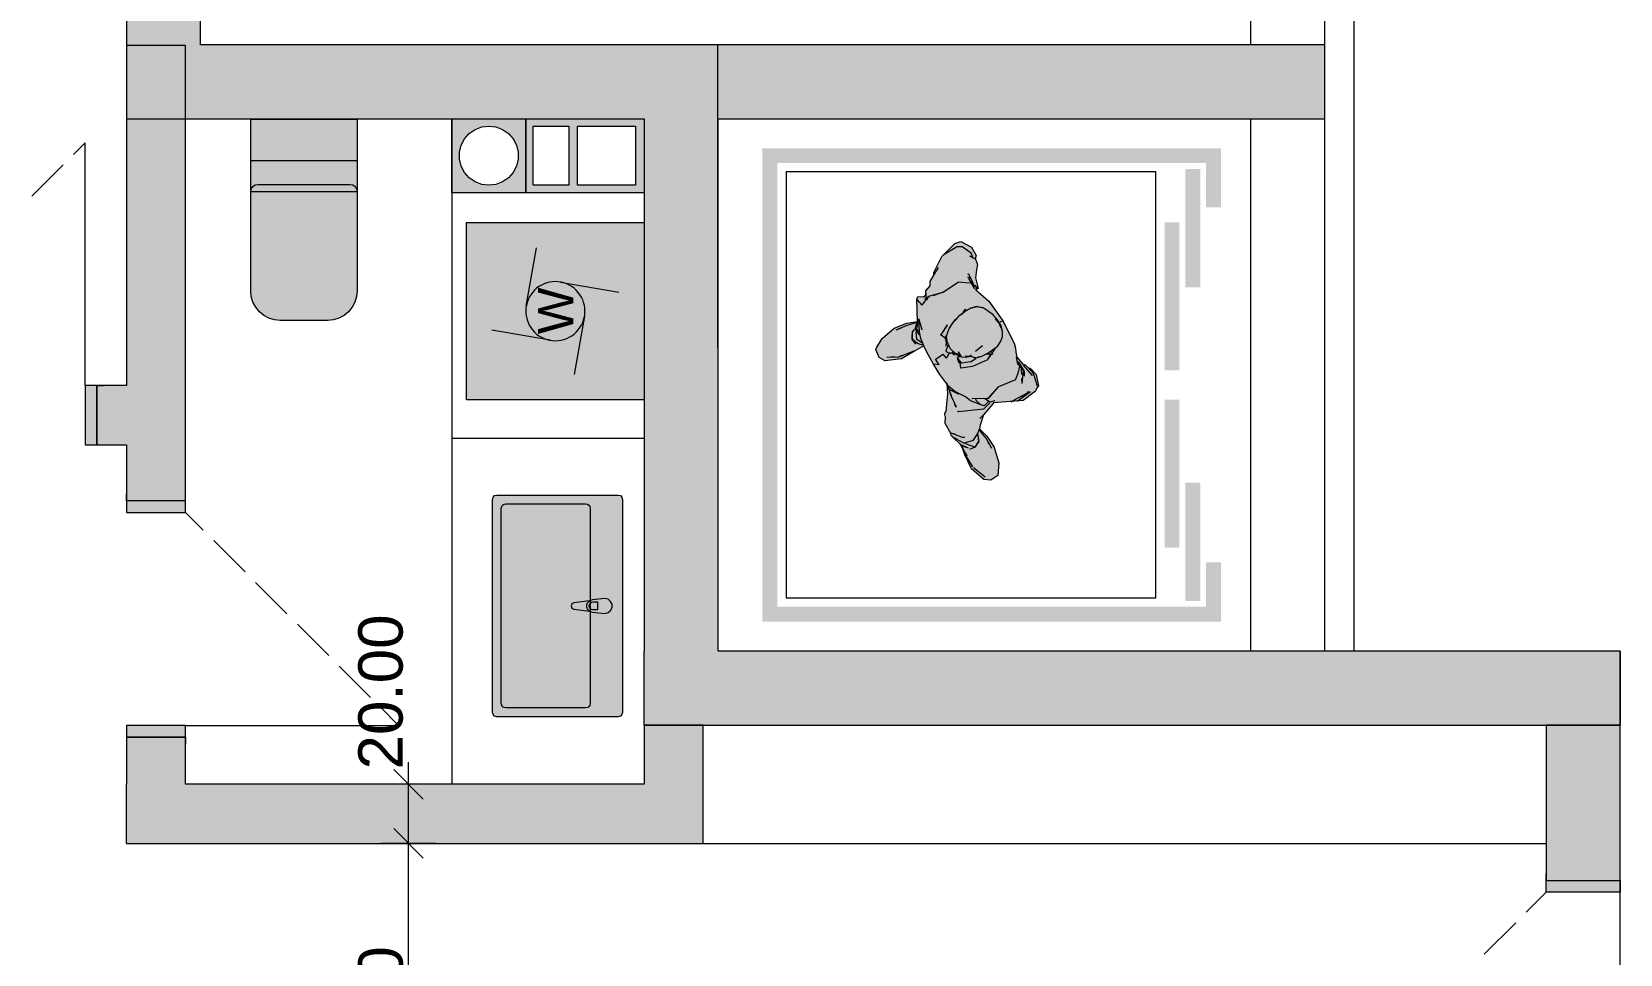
# Model space of a CAD drawing. Header units: millimetres. Extents: x 5493291 to 5652041, y -5155064 to -5098765.
# Drawn here: x 5522433 to 5527804, y -5125116 to -5121997 of the extents above; entities that cross this region are included whole.
import ezdxf

# ---------------------------------------------------------------- set-up
doc = ezdxf.new("R2010")
doc.units = ezdxf.units.MM
doc.header["$MEASUREMENT"] = 0
doc.layers.add('Drawing & Figure', color=7, linetype='Continuous')
doc.layers.add('Drawing & Figure_Pen_No__1', color=7, linetype='Continuous', lineweight=13)
doc.layers.add('Drawing & Figure_Pen_No__101', color=252, linetype='Continuous', lineweight=13)
for name, color, linetype, lineweight, true_color in [('Drawing & Figure_Pen_No__105', 7, 'Continuous', 13, 0xcae6ff), ('Drawing & Figure_Pen_No__145', 7, 'Continuous', 13, 0x0077b0), ('Drawing & Figure_Pen_No__181', 7, 'Continuous', 5, 0x282828), ('Drawing & Figure_Pen_No__61', 7, 'Continuous', 13, 0x6a6a6a), ('Drawing & Figure_Pen_No__62', 7, 'Continuous', 13, 0xaaaaaa)]:
    doc.layers.add(name, color=color, linetype=linetype, lineweight=lineweight, true_color=true_color)
doc.styles.add('GENERATED_STYLE_2', font='arial.ttf')

msp = doc.modelspace()

# ---------------------------------------------------------------- hatches: boundary and pattern name
at = {"layer": 'Drawing & Figure', "linetype": 'Continuous', "lineweight": 0, "true_color": 0x7f7f7f}
for points in [[(5523003.5, -5122041.5), (5523003.5, -5116691.3), (5522753.5, -5116691.3), (5522753.5, -5122041.5)], [(5523003.5, -5122041.5), (5522753.5, -5122291.5), (5523003.5, -5122291.5)], [(5522753.5, -5122041.5), (5522753.5, -5122291.5), (5523003.5, -5122041.5)], [(5523003.5, -5122291.5), (5526803.6, -5122291.5), (5526803.6, -5122041.5), (5523003.5, -5122041.5)], [(5524753.6, -5124091.6), (5524753.6, -5122291.5), (5524503.5, -5122291.5), (5524503.5, -5124091.6)], [(5524503.5, -5124091.6), (5524503.5, -5124341.6), (5524753.6, -5124091.6)], [(5524753.6, -5124091.6), (5524503.5, -5124341.6), (5524753.6, -5124341.6)], [(5524753.6, -5124341.6), (5527803.7, -5124341.6), (5527803.7, -5124091.6), (5524753.6, -5124091.6)]]:
    msp.add_hatch(color=8, dxfattribs=at).paths.add_polyline_path(points)
at = {"layer": 'Drawing & Figure', "linetype": 'Continuous', "lineweight": 20}
h = msp.add_hatch(color=6, dxfattribs=at)
h.paths.add_polyline_path([(5523853.5, -5122311.5), (5523853.5, -5122521.5), (5523853.5, -5122541.5), (5524103.5, -5122541.5), (5524103.5, -5122291.5), (5523853.5, -5122291.5)])
h.paths.add_polyline_path([(5523879.3, -5122428.6), (5523879.3, -5122404.5), (5523885, -5122381.1), (5523896.2, -5122359.7), (5523912.3, -5122341.7), (5523932.1, -5122328), (5523954.6, -5122319.4), (5523978.5, -5122316.5), (5524002.5, -5122319.4), (5524025, -5122328), (5524044.8, -5122341.7), (5524060.8, -5122359.7), (5524072, -5122381.1), (5524077.8, -5122404.5), (5524077.8, -5122428.6), (5524072, -5122452), (5524060.8, -5122473.3), (5524044.8, -5122491.4), (5524025, -5122505.1), (5524002.5, -5122513.6), (5523978.5, -5122516.5), (5523954.6, -5122513.6), (5523932.1, -5122505.1), (5523912.3, -5122491.4), (5523896.2, -5122473.3), (5523885, -5122452)], flags=0)
h = msp.add_hatch(color=6, dxfattribs=at)
h.paths.add_polyline_path([(5524103.5, -5122541.5), (5524503.5, -5122541.5), (5524503.5, -5122291.5), (5524103.5, -5122291.5)])
h.paths.add_polyline_path([(5524128.5, -5122516.5), (5524128.5, -5122316.5), (5524248.5, -5122316.5), (5524248.5, -5122516.5)], flags=0)
h.paths.add_polyline_path([(5524278.5, -5122516.5), (5524278.5, -5122316.5), (5524474.8, -5122316.5), (5524474.8, -5122516.5)], flags=0)
at = {"layer": 'Drawing & Figure_Pen_No__1', "linetype": 'Continuous', "lineweight": 0, "true_color": 0xffffff}
for points in [[(5522753.5, -5122043.5), (5522753.5, -5122291.5), (5522953.5, -5122291.5), (5522953.5, -5122043.5)], [(5522953.5, -5122291.5), (5522753.5, -5122291.5), (5522753.5, -5123583), (5522953.5, -5123583)], [(5523273.5, -5122973.5), (5523433.5, -5122973.5), (5523453, -5122971.5), (5523471.8, -5122965.8), (5523489.1, -5122956.6), (5523504.2, -5122944.2), (5523516.7, -5122929), (5523525.9, -5122911.7), (5523531.6, -5122893), (5523533.5, -5122873.5), (5523533.5, -5122293.5), (5523173.5, -5122293.5), (5523173.5, -5122873.5), (5523175.4, -5122893), (5523181.1, -5122911.7), (5523190.3, -5122929), (5523202.8, -5122944.2), (5523218, -5122956.6), (5523235.2, -5122965.8), (5523254, -5122971.5)], [(5523903.5, -5122642.1), (5523903.5, -5123242.1), (5524503.5, -5123242.1), (5524503.5, -5122642.1)], [(5525683.9, -5123252.3), (5525684, -5123252.2), (5525784.7, -5123244.1), (5525784.9, -5123244), (5525827.1, -5123213.1), (5525830.3, -5123203.5), (5525836.6, -5123194.8), (5525829, -5123156.8), (5525808.4, -5123134.8), (5525803.7, -5123135.2), (5525792.1, -5123123), (5525782.7, -5123120), (5525763.2, -5123098.3), (5525759.9, -5123081), (5525758.8, -5123067.4), (5525754.1, -5123050.4), (5525716.5, -5122974.8), (5525708.1, -5122963.1), (5525669.4, -5122908.7), (5525624.7, -5122870), (5525632.4, -5122865.6), (5525623.4, -5122829.3), (5525627.8, -5122802.9), (5525630.6, -5122784.5), (5525623.7, -5122766.7), (5525623.3, -5122766.4), (5525625.8, -5122753.7), (5525610.2, -5122726.2), (5525574, -5122706.9), (5525554.1, -5122712.9), (5525518.6, -5122748.8), (5525510.5, -5122756.9), (5525483.2, -5122811.2), (5525483.4, -5122820.6), (5525471.2, -5122841.7), (5525471, -5122856.3), (5525456, -5122873.4), (5525456.5, -5122886.9), (5525448.1, -5122893.6), (5525428.5, -5122892.4), (5525426, -5122901.3), (5525427.9, -5122976.9), (5525392.3, -5122983), (5525349.4, -5123000.1), (5525308.6, -5123034.8), (5525289.6, -5123065.8), (5525287.5, -5123071.8), (5525297.9, -5123098.3), (5525318.5, -5123109.5), (5525373, -5123103.4), (5525374.1, -5123102.9), (5525418.2, -5123077), (5525449.5, -5123058.8), (5525459.4, -5123080.9), (5525481.4, -5123121.2), (5525503.2, -5123156.2), (5525527.4, -5123188.3), (5525527.7, -5123188.6), (5525529.6, -5123203.8), (5525530.3, -5123221.6), (5525528, -5123243.7), (5525524.4, -5123281), (5525521.4, -5123284), (5525519.9, -5123291), (5525522.8, -5123300.6), (5525521.6, -5123321.7), (5525540.3, -5123355.9), (5525541.8, -5123362.3), (5525546.9, -5123368.5), (5525573.5, -5123393.1), (5525580.3, -5123404.8), (5525587.5, -5123427.8), (5525610.3, -5123475.2), (5525652.5, -5123511), (5525676.1, -5123513.5), (5525699.5, -5123497.3), (5525702.4, -5123454.6), (5525687.5, -5123402.7), (5525687.4, -5123402.1), (5525662.2, -5123364.8), (5525637, -5123340.4), (5525639.9, -5123327.9), (5525650.9, -5123292.9), (5525683.4, -5123253.8)], [(5522653.5, -5123193.5), (5522613.5, -5123193.5), (5522613.5, -5123393.5), (5522653.5, -5123393.5)], [(5522653.5, -5123193.5), (5522653.5, -5123393.5), (5522753.5, -5123393.5), (5522753.5, -5123193.5)], [(5524430.8, -5123578.8), (5524428.8, -5123571.3), (5524423.3, -5123565.7), (5524415.8, -5123563.8), (5524005.8, -5123563.8), (5523998.3, -5123565.7), (5523992.8, -5123571.3), (5523990.8, -5123578.8), (5523990.8, -5124298.8), (5523992.8, -5124306.3), (5523998.3, -5124311.8), (5524005.8, -5124313.8), (5524415.8, -5124313.8), (5524423.3, -5124311.8), (5524428.8, -5124306.3), (5524430.8, -5124298.8)], [(5522753.5, -5123583), (5522753.5, -5123623), (5522953.5, -5123623), (5522953.5, -5123583)], [(5524370.8, -5123913.8), (5524328.8, -5123917.8), (5524319.3, -5123921), (5524266.4, -5123927.7), (5524259.4, -5123931.4), (5524256.6, -5123938.8), (5524259.4, -5123946.2), (5524266.4, -5123949.9), (5524319.3, -5123956.5), (5524328.8, -5123959.8), (5524370.8, -5123963.8), (5524381.6, -5123961.3), (5524390.3, -5123954.4), (5524395.2, -5123944.3), (5524395.2, -5123933.2), (5524390.3, -5123923.2), (5524381.6, -5123916.2)], [(5522953.5, -5124383), (5522953.5, -5124343), (5522753.5, -5124343), (5522753.5, -5124383)], [(5522753.5, -5124541.6), (5522953.5, -5124541.6), (5522953.5, -5124383), (5522753.5, -5124383)], [(5524503.5, -5124341.6), (5524503.5, -5124741.6), (5524703.5, -5124741.6), (5524703.5, -5124341.6)], [(5527553.6, -5124866.6), (5527803.7, -5124866.6), (5527803.7, -5124341.6), (5527553.6, -5124341.6)], [(5522953.5, -5124541.6), (5522753.5, -5124541.6), (5522753.5, -5124741.6)], [(5522953.5, -5124541.6), (5522753.5, -5124741.6), (5522953.5, -5124741.6)], [(5522953.5, -5124741.6), (5524503.5, -5124741.6), (5524503.5, -5124541.6), (5522953.5, -5124541.6)], [(5527803.7, -5124866.6), (5527553.6, -5124866.6), (5527553.6, -5124906.6), (5527803.7, -5124906.6)]]:
    msp.add_hatch(color=7, dxfattribs=at).paths.add_polyline_path(points)
at = {"layer": 'Drawing & Figure_Pen_No__1', "linetype": 'Continuous', "lineweight": 0, "true_color": 0x000000}
for points in [[(5524903.5, -5122391.5), (5524903.5, -5123991.6), (5526453.6, -5123991.6), (5526453.6, -5123791.6), (5526403.6, -5123791.6), (5526403.6, -5123941.6), (5524953.6, -5123941.6), (5524953.6, -5122441.5), (5526403.6, -5122441.5), (5526403.6, -5122591.6), (5526453.6, -5122591.6), (5526453.6, -5122391.5)], [(5526383.6, -5122861.5), (5526383.6, -5122461.5), (5526333.6, -5122461.5), (5526333.6, -5122861.5)], [(5526313.6, -5123141.6), (5526313.6, -5122641.5), (5526263.6, -5122641.5), (5526263.6, -5123141.6)], [(5526313.6, -5123241.5), (5526263.6, -5123241.5), (5526263.6, -5123741.6), (5526313.6, -5123741.6)], [(5526383.6, -5123521.6), (5526333.6, -5123521.6), (5526333.6, -5123921.6), (5526383.6, -5123921.6)]]:
    msp.add_hatch(color=18, dxfattribs=at).paths.add_polyline_path(points)

# ---------------------------------------------------------------- linework, layer by layer
at = {"layer": 'Drawing & Figure_Pen_No__1', "color": 7, "linetype": 'Continuous', "lineweight": 13}
for points in [[(5522753.5, -5116441.3), (5522753.5, -5122291.5)], [(5526903.6, -5124091.6), (5526903.6, -5116691.3)], [(5523003.5, -5122041.6), (5523003.5, -5118441.4)], [(5523003.5, -5122041.5), (5523003.5, -5120041.4)], [(5526553.6, -5120041.4), (5526553.6, -5122041.5)], [(5526803.6, -5120041.4), (5526803.6, -5122041.5)], [(5522753.5, -5122043.5), (5522753.5, -5122291.5)], [(5522953.5, -5122043.5), (5522753.5, -5122043.5)], [(5522953.5, -5122291.5), (5522953.5, -5122043.5)], [(5526803.6, -5122041.5), (5523003.5, -5122041.5)], [(5524752.4, -5122041.6), (5523003.5, -5122041.6)], [(5524753.6, -5124091.6), (5524752.4, -5122041.6)], [(5526803.6, -5122041.5), (5526803.6, -5122291.5)], [(5522753.5, -5122291.5), (5522753.5, -5123193.5)], [(5522753.5, -5122291.5), (5523003.5, -5122291.5)], [(5522953.5, -5123583), (5522953.5, -5122291.5)], [(5523003.5, -5122291.5), (5524503.5, -5122291.5)], [(5523853.6, -5122291.5), (5524103.5, -5122291.5)], [(5523853.6, -5122311.5), (5523853.6, -5122291.5)], [(5523853.6, -5122521.5), (5523853.6, -5122311.5)], [(5523896.2, -5122359.7), (5523912.3, -5122341.7)], [(5523912.3, -5122341.7), (5523932.1, -5122328)], [(5523932.1, -5122328), (5523954.6, -5122319.4)], [(5523954.6, -5122319.4), (5523978.5, -5122316.5)], [(5523978.5, -5122316.5), (5524002.5, -5122319.4)], [(5524002.5, -5122319.4), (5524025, -5122328)], [(5524025, -5122328), (5524044.8, -5122341.7)], [(5524044.8, -5122341.7), (5524060.8, -5122359.7)], [(5524103.5, -5122291.5), (5524103.5, -5122541.5)], [(5524103.5, -5122541.5), (5524103.5, -5122291.5)], [(5524103.5, -5122291.5), (5524503.5, -5122291.5)], [(5524128.5, -5122316.5), (5524248.5, -5122316.5)], [(5524128.5, -5122516.5), (5524128.5, -5122316.5)], [(5524248.5, -5122316.5), (5524248.5, -5122516.5)], [(5524278.5, -5122316.5), (5524474.8, -5122316.5)], [(5524278.5, -5122516.5), (5524278.5, -5122316.5)], [(5524474.8, -5122316.5), (5524474.8, -5122516.5)], [(5524503.5, -5122291.5), (5524503.5, -5124091.6)], [(5524503.5, -5122291.5), (5524503.5, -5122541.5)], [(5524753.6, -5122291.5), (5526803.6, -5122291.5)], [(5524753.6, -5124091.6), (5524753.6, -5122291.5)], [(5526553.6, -5122291.5), (5526553.6, -5124091.6)], [(5526803.6, -5122291.5), (5526803.6, -5124091.6)], [(5523879.3, -5122404.5), (5523885, -5122381)], [(5523885, -5122381), (5523896.2, -5122359.7)], [(5524060.8, -5122359.7), (5524072, -5122381)], [(5524072, -5122381), (5524077.8, -5122404.5)], [(5523879.3, -5122428.6), (5523879.3, -5122404.5)], [(5523885, -5122452), (5523879.3, -5122428.6)], [(5524077.8, -5122428.6), (5524072, -5122452)], [(5524077.8, -5122404.5), (5524077.8, -5122428.6)], [(5523896.2, -5122473.3), (5523885, -5122452)], [(5523912.3, -5122491.4), (5523896.2, -5122473.3)], [(5523932.1, -5122505.1), (5523912.3, -5122491.4)], [(5524044.8, -5122491.4), (5524025, -5122505.1)], [(5524060.8, -5122473.3), (5524044.8, -5122491.4)], [(5524072, -5122452), (5524060.8, -5122473.3)], [(5524983.6, -5122471.5), (5524983.6, -5123911.6)], [(5526233.6, -5122471.5), (5524983.6, -5122471.5)], [(5526233.6, -5123911.6), (5526233.6, -5122471.5)], [(5523853.6, -5122541.5), (5523853.6, -5122521.5)], [(5524103.5, -5122541.5), (5523853.6, -5122541.5)], [(5523954.6, -5122513.6), (5523932.1, -5122505.1)], [(5523978.5, -5122516.5), (5523954.6, -5122513.6)], [(5524002.5, -5122513.6), (5523978.5, -5122516.5)], [(5524025, -5122505.1), (5524002.5, -5122513.6)], [(5524503.5, -5122541.5), (5524103.5, -5122541.5)], [(5524248.5, -5122516.5), (5524128.5, -5122516.5)], [(5524474.8, -5122516.5), (5524278.5, -5122516.5)], [(5522653.5, -5123193.5), (5522675.5, -5123193.5)], [(5522653.5, -5123193.5), (5522653.5, -5123393.5)], [(5522753.5, -5123193.5), (5522653.5, -5123193.5)], [(5522653.5, -5123193.5), (5522653.5, -5123393.5)], [(5522653.5, -5123193.5), (5522653.5, -5123393.5)], [(5522653.5, -5123193.5), (5522675.5, -5123193.5)], [(5522653.5, -5123193.5), (5522675.5, -5123193.5)], [(5522653.5, -5123393.5), (5522675.5, -5123393.5)], [(5522653.5, -5123393.5), (5522753.5, -5123393.5)], [(5522653.5, -5123393.5), (5522675.5, -5123393.5)], [(5522653.5, -5123393.5), (5522675.5, -5123393.5)], [(5522753.5, -5123393.5), (5522753.5, -5123583)], [(5522753.5, -5123583), (5522753.5, -5123561)], [(5522753.5, -5123583), (5522753.5, -5123561)], [(5522753.5, -5123583), (5522753.5, -5123561)], [(5522953.5, -5123583), (5522953.5, -5123561)], [(5522953.5, -5123583), (5522953.5, -5123561)], [(5522953.5, -5123583), (5522953.5, -5123561)], [(5522953.5, -5123583), (5522753.5, -5123583)], [(5522953.5, -5123583), (5522753.5, -5123583)], [(5522953.5, -5123583), (5522753.5, -5123583)], [(5524983.6, -5123911.6), (5526233.6, -5123911.6)], [(5524503.5, -5124341.6), (5524503.5, -5124091.6)], [(5527803.7, -5124091.6), (5524753.6, -5124091.6)], [(5527803.7, -5124091.6), (5524753.6, -5124091.6)], [(5527803.7, -5124091.6), (5526903.6, -5124091.6)], [(5527803.7, -5128791.4), (5527803.7, -5124091.6)], [(5527803.7, -5128791.4), (5527803.7, -5124091.6)], [(5527803.7, -5124091.6), (5527803.7, -5124341.6)], [(5522753.5, -5124383), (5522753.5, -5124405)], [(5522953.5, -5124383), (5522753.5, -5124383)], [(5522753.5, -5124383), (5522753.5, -5124541.6)], [(5522953.5, -5124383), (5522753.5, -5124383)], [(5522953.5, -5124383), (5522753.5, -5124383)], [(5522753.5, -5124383), (5522753.5, -5124405)], [(5522753.5, -5124383), (5522753.5, -5124405)], [(5522953.5, -5124383), (5522953.5, -5124405)], [(5522953.5, -5124541.6), (5522953.5, -5124383)], [(5522953.5, -5124383), (5522953.5, -5124405)], [(5522953.5, -5124383), (5522953.5, -5124405)], [(5524503.5, -5124341.6), (5524503.5, -5124541.6)], [(5524703.5, -5124341.6), (5524503.5, -5124341.6)], [(5524503.5, -5124341.6), (5527803.7, -5124341.6)], [(5524703.5, -5124741.6), (5524703.5, -5124341.6)], [(5527803.7, -5124341.6), (5527553.6, -5124341.6)], [(5527553.6, -5124341.6), (5527553.6, -5124866.6)], [(5527803.7, -5124866.6), (5527803.7, -5124341.6)], [(5523707, -5124541.6), (5523707, -5124466.6)], [(5522753.5, -5124741.6), (5522753.5, -5124541.6)], [(5524503.5, -5124541.6), (5522953.5, -5124541.6)], [(5523800.7, -5124541.6), (5523613.2, -5124541.6)], [(5523707, -5124741.6), (5523707, -5124541.6)], [(5522753.5, -5124741.6), (5524503.5, -5124741.6)], [(5523800.7, -5124741.6), (5523613.2, -5124741.6)], [(5523707, -5126091.6), (5523707, -5124741.6)], [(5524503.5, -5124741.6), (5524703.5, -5124741.6)], [(5527553.6, -5124866.6), (5527553.6, -5124844.6)], [(5527553.6, -5124866.6), (5527553.6, -5124844.6)], [(5527553.6, -5124866.6), (5527553.6, -5124844.6)], [(5527553.6, -5124866.6), (5527803.7, -5124866.6)], [(5527553.6, -5124866.6), (5527803.7, -5124866.6)], [(5527553.6, -5124866.6), (5527803.7, -5124866.6)], [(5527803.7, -5124866.6), (5527803.7, -5124844.6)], [(5527803.7, -5124866.6), (5527803.7, -5124844.6)], [(5527803.7, -5124866.6), (5527803.7, -5124844.6)]]:
    msp.add_lwpolyline(points, dxfattribs=at)
at = {"layer": 'Drawing & Figure_Pen_No__101', "color": 252, "linetype": 'Continuous', "lineweight": 13}
for points in [[(5523173.5, -5122873.5), (5523173.5, -5122293.5)], [(5523173.5, -5122293.5), (5523533.5, -5122293.5)], [(5523533.5, -5122293.5), (5523533.5, -5122873.5)], [(5523853.6, -5122291.5), (5523853.6, -5124541.6)], [(5523533.5, -5122433.5), (5523173.5, -5122433.5)], [(5523533.5, -5122538.4), (5523173.5, -5122538.4)], [(5523198.5, -5122513.4), (5523353.5, -5122513.4)], [(5523353.5, -5122513.4), (5523508.5, -5122513.4)], [(5523903.5, -5122642.1), (5524503.5, -5122642.1)], [(5523903.5, -5123242.1), (5523903.5, -5122642.1)], [(5524503.5, -5122642.1), (5524503.5, -5123242.1)], [(5523175.4, -5122893), (5523173.5, -5122873.5)], [(5523533.5, -5122873.5), (5523531.6, -5122893)], [(5523181.1, -5122911.7), (5523175.4, -5122893)], [(5523190.3, -5122929), (5523181.1, -5122911.7)], [(5523202.8, -5122944.2), (5523190.3, -5122929)], [(5523516.7, -5122929), (5523504.2, -5122944.2)], [(5523525.9, -5122911.7), (5523516.7, -5122929)], [(5523531.6, -5122893), (5523525.9, -5122911.7)], [(5523218, -5122956.6), (5523202.8, -5122944.2)], [(5523235.2, -5122965.8), (5523218, -5122956.6)], [(5523254, -5122971.5), (5523235.2, -5122965.8)], [(5523273.5, -5122973.4), (5523254, -5122971.5)], [(5523433.5, -5122973.4), (5523273.5, -5122973.4)], [(5523453, -5122971.5), (5523433.5, -5122973.4)], [(5523471.8, -5122965.8), (5523453, -5122971.5)], [(5523489.1, -5122956.6), (5523471.8, -5122965.8)], [(5523504.2, -5122944.2), (5523489.1, -5122956.6)], [(5524503.5, -5123242.1), (5523903.5, -5123242.1)], [(5523853.6, -5123371.6), (5524503.5, -5123371.6)], [(5523990.8, -5123578.8), (5523992.8, -5123571.3)], [(5523990.8, -5124298.8), (5523990.8, -5123578.8)], [(5523992.8, -5123571.3), (5523998.3, -5123565.7)], [(5523998.3, -5123565.7), (5524005.8, -5123563.8)], [(5524005.8, -5123563.8), (5524415.8, -5123563.8)], [(5524415.8, -5123563.8), (5524423.3, -5123565.7)], [(5524423.3, -5123565.7), (5524428.8, -5123571.3)], [(5524428.8, -5123571.3), (5524430.8, -5123578.8)], [(5524430.8, -5123578.8), (5524430.8, -5124298.8)], [(5524020.8, -5124268.8), (5524020.8, -5123608.8)], [(5524035.8, -5123593.8), (5524305.8, -5123593.8)], [(5524320.8, -5123608.8), (5524320.8, -5124268.8)], [(5524259.4, -5123931.4), (5524256.6, -5123938.8)], [(5524256.6, -5123938.8), (5524259.4, -5123946.2)], [(5524266.4, -5123927.7), (5524259.4, -5123931.4)], [(5524259.4, -5123946.2), (5524266.4, -5123949.9)], [(5524319.3, -5123921), (5524266.4, -5123927.7)], [(5524266.4, -5123949.9), (5524319.3, -5123956.5)], [(5524328.8, -5123917.8), (5524319.3, -5123921)], [(5524370.8, -5123913.8), (5524328.8, -5123917.8)], [(5524331, -5123925.2), (5524345.9, -5123925.2)], [(5524345.9, -5123952.4), (5524331, -5123952.4)], [(5524345.9, -5123925.2), (5524345.9, -5123952.4)], [(5524381.6, -5123916.2), (5524370.8, -5123913.8)], [(5524390.3, -5123923.2), (5524381.6, -5123916.2)], [(5524381.6, -5123961.3), (5524390.3, -5123954.4)], [(5524395.2, -5123933.2), (5524390.3, -5123923.2)], [(5524390.3, -5123954.4), (5524395.2, -5123944.3)], [(5524395.2, -5123944.3), (5524395.2, -5123933.2)], [(5524319.3, -5123956.5), (5524328.8, -5123959.8)], [(5524328.8, -5123959.8), (5524370.8, -5123963.8)], [(5524370.8, -5123963.8), (5524381.6, -5123961.3)], [(5523992.8, -5124306.3), (5523990.8, -5124298.8)], [(5523998.3, -5124311.8), (5523992.8, -5124306.3)], [(5524005.8, -5124313.8), (5523998.3, -5124311.8)], [(5524415.8, -5124313.8), (5524005.8, -5124313.8)], [(5524305.8, -5124283.8), (5524035.8, -5124283.8)], [(5524423.3, -5124311.8), (5524415.8, -5124313.8)], [(5524428.8, -5124306.3), (5524423.3, -5124311.8)], [(5524430.8, -5124298.8), (5524428.8, -5124306.3)], [(5524703.5, -5124741.6), (5527553.6, -5124741.6)]]:
    msp.add_lwpolyline(points, dxfattribs=at)
for points in [[(5523173.5, -5122538.4, -0.413739), (5523198.5, -5122513.4)], [(5523508.5, -5122513.4, -0.413739), (5523533.5, -5122538.4)], [(5524020.8, -5123608.8, -0.413739), (5524035.8, -5123593.8)], [(5524305.8, -5123593.8, -0.413739), (5524320.8, -5123608.8)], [(5524319.3, -5123956.5, -0.255983), (5524309.6, -5123938.8, -0.25414), (5524319.3, -5123921)], [(5524331, -5123952.4, -0.413739), (5524317.4, -5123938.8, -0.413743), (5524331, -5123925.2)], [(5524035.8, -5124283.8, -0.413741), (5524020.8, -5124268.8)], [(5524320.8, -5124268.8, -0.413741), (5524305.8, -5124283.8)]]:
    msp.add_lwpolyline(points, format="xyb", dxfattribs=at)
at = {"layer": 'Drawing & Figure_Pen_No__105', "color": 254, "linetype": 'Continuous', "lineweight": 13, "true_color": 0xcae6ff}
for points in [[(5524105.1, -5122924.7), (5524139.8, -5122727.8)], [(5524220.9, -5122843.7), (5524417.9, -5122878.4)], [(5524302, -5122959.5), (5524267.3, -5123156.5)], [(5524186.2, -5123040.6), (5523989.2, -5123005.9)]]:
    msp.add_lwpolyline(points, dxfattribs=at)
msp.add_lwpolyline([(5524303.5, -5122942.1, 0.414214), (5524203.6, -5122842.1, 0.414214), (5524103.5, -5122942.1, 0.414214), (5524203.6, -5123042.1, 0.414214)], format="xyb", close=True, dxfattribs=at)
at = {"layer": 'Drawing & Figure_Pen_No__145', "color": 144, "linetype": 'Continuous', "lineweight": 13, "true_color": 0x0077b0}
for points in [[(5523756.9, -5124591.6), (5523656.9, -5124491.6)], [(5523656.9, -5124691.6), (5523756.9, -5124791.6)]]:
    msp.add_lwpolyline(points, dxfattribs=at)
at = {"layer": 'Drawing & Figure_Pen_No__181', "color": 250, "linetype": 'Continuous', "lineweight": 5, "true_color": 0x282828}
for points in [[(5522574.7, -5122412.2), (5522613.5, -5122373.4)], [(5522433.3, -5122553.7), (5522539.4, -5122447.6)], [(5522953.5, -5123623), (5523013, -5123682.5)], [(5523048.4, -5123717.8), (5523154.4, -5123823.9)], [(5523189.7, -5123859.3), (5523295.8, -5123965.3)], [(5523331.2, -5124000.7), (5523437.3, -5124106.8)], [(5523472.6, -5124142.1), (5523578.7, -5124248.2)], [(5523614.1, -5124283.6), (5523673.5, -5124343)], [(5527553.6, -5124906.6), (5527485.6, -5124974.7)], [(5527450.2, -5125010), (5527344.1, -5125116.1)]]:
    msp.add_lwpolyline(points, dxfattribs=at)
at = {"layer": 'Drawing & Figure_Pen_No__61', "color": 251, "linetype": 'Continuous', "lineweight": 13, "true_color": 0x6a6a6a}
for points in [[(5522613.5, -5123193.5), (5522613.5, -5122373.4)], [(5522653.5, -5123193.5), (5522613.5, -5123193.5)], [(5522613.5, -5123193.5), (5522613.5, -5123393.5)], [(5522653.5, -5123393.5), (5522653.5, -5123193.5)], [(5522613.5, -5123393.5), (5522653.5, -5123393.5)], [(5522753.5, -5123583), (5522753.5, -5123623)], [(5522953.5, -5123583), (5522753.5, -5123583)], [(5522753.5, -5123623), (5522953.5, -5123623)], [(5522953.5, -5123623), (5522953.5, -5123583)], [(5522953.5, -5124343), (5522753.5, -5124343)], [(5522753.5, -5124343), (5522753.5, -5124383)], [(5522753.5, -5124383), (5522953.5, -5124383)], [(5522953.5, -5124383), (5522953.5, -5124343)], [(5522953.5, -5124343), (5523673.5, -5124343)], [(5527553.6, -5124906.6), (5527553.6, -5124866.6)], [(5527553.6, -5124866.6), (5527803.7, -5124866.6)], [(5527803.7, -5124866.6), (5527803.7, -5124906.6)], [(5527803.7, -5124906.6), (5527553.6, -5124906.6)]]:
    msp.add_lwpolyline(points, dxfattribs=at)
at = {"layer": 'Drawing & Figure_Pen_No__62', "color": 253, "linetype": 'Continuous', "lineweight": 13, "true_color": 0xaaaaaa}
for points in [[(5525518.6, -5122748.8), (5525554.2, -5122712.9)], [(5525553.6, -5122713.6), (5525554.1, -5122712.9)], [(5525554.2, -5122712.9), (5525574, -5122706.9)], [(5525574, -5122706.9), (5525610.2, -5122726.2)], [(5525483.2, -5122811.2), (5525510.5, -5122756.9)], [(5525510.5, -5122756.9), (5525518.6, -5122748.8)], [(5525514.5, -5122751.3), (5525559.2, -5122724.4)], [(5525546.6, -5122732.9), (5525559.2, -5122724.4)], [(5525579.1, -5122725.1), (5525559.2, -5122724.4)], [(5525608.9, -5122746.2), (5525579.1, -5122725.1)], [(5525607.8, -5122758.9), (5525605.3, -5122755.7)], [(5525623.7, -5122766.7), (5525605.3, -5122755.7)], [(5525615.2, -5122761.1), (5525608.9, -5122746.2)], [(5525610.2, -5122726.2), (5525625.8, -5122753.7)], [(5525625.8, -5122753.7), (5525623.3, -5122766.4)], [(5525623.3, -5122766.4), (5525623.7, -5122766.7)], [(5525623.7, -5122766.7), (5525630.6, -5122784.5)], [(5525471.2, -5122841.7), (5525483.4, -5122820.6)], [(5525483.4, -5122820.6), (5525483.2, -5122811.2)], [(5525483.4, -5122820.6), (5525498.5, -5122794.3)], [(5525598.1, -5122817.2), (5525599.8, -5122816.3)], [(5525611.1, -5122837.7), (5525599.8, -5122816.3)], [(5525627.8, -5122802.9), (5525623.4, -5122829.3)], [(5525630.6, -5122784.5), (5525627.8, -5122802.9)], [(5525456, -5122873.4), (5525471, -5122856.3)], [(5525456.5, -5122886.9), (5525456, -5122873.4)], [(5525512, -5122878.7), (5525465.2, -5122892.5)], [(5525471, -5122856.3), (5525471.2, -5122841.7)], [(5525512, -5122878.7), (5525479.4, -5122889.9)], [(5525512, -5122878.7), (5525565.3, -5122843.5)], [(5525589.6, -5122846.2), (5525565.3, -5122843.5)], [(5525610.6, -5122847), (5525589.6, -5122846.2)], [(5525606.9, -5122832.2), (5525597.7, -5122827)], [(5525598.8, -5122828.7), (5525597.7, -5122827)], [(5525610.4, -5122845.8), (5525601.2, -5122832.1)], [(5525605.3, -5122833.3), (5525604.4, -5122831.4)], [(5525618.9, -5122856.4), (5525610.4, -5122845.8)], [(5525621.3, -5122867.1), (5525610.6, -5122847)], [(5525618.9, -5122856.4), (5525611.1, -5122837.7)], [(5525618.9, -5122856.4), (5525617, -5122853.7)], [(5525632.4, -5122865.6), (5525618.9, -5122856.4)], [(5525632.4, -5122865.6), (5525621.5, -5122853.8)], [(5525623.4, -5122829.3), (5525632.4, -5122865.6)], [(5525632.4, -5122865.6), (5525624.7, -5122870)], [(5525624.7, -5122870), (5525669.4, -5122908.7)], [(5525625, -5122869.6), (5525627.8, -5122865.7)], [(5525627.8, -5122865.7), (5525627.5, -5122863.7)], [(5525627.8, -5122865.7), (5525627.6, -5122863.7)], [(5525632.4, -5122865.6), (5525627.8, -5122865.7)], [(5525426, -5122901.3), (5525428.5, -5122892.4)], [(5525428, -5122976.9), (5525426, -5122901.3)], [(5525443.2, -5122921.4), (5525426, -5122901.3)], [(5525435.1, -5122912.3), (5525426, -5122901.3)], [(5525428.5, -5122892.4), (5525448.1, -5122893.6)], [(5525440.4, -5122918.7), (5525437.7, -5122915.5)], [(5525443.2, -5122921.4), (5525465.2, -5122892.5)], [(5525448.1, -5122893.6), (5525456.5, -5122886.9)], [(5525452.8, -5122900.7), (5525454.6, -5122899.6)], [(5525456.8, -5122903.8), (5525456.8, -5122882.7)], [(5525457.1, -5122902.6), (5525457, -5122900.4)], [(5525460, -5122903.5), (5525463.1, -5122895.6)], [(5525461.9, -5122900.5), (5525465.2, -5122892.5)], [(5525462.6, -5122898.1), (5525463.1, -5122895.6)], [(5525463.1, -5122895.6), (5525465.2, -5122892.5)], [(5525467.2, -5122894.1), (5525463.1, -5122895.6)], [(5525588.2, -5122941.7), (5525607.3, -5122931.8)], [(5525589.2, -5122941.9), (5525607.6, -5122931.6)], [(5525628.1, -5122926.8), (5525607.3, -5122931.8)], [(5525629, -5122927.8), (5525607.6, -5122931.6)], [(5525614.5, -5122931.5), (5525612.5, -5122932)], [(5525629, -5122927.8), (5525620.8, -5122929.8)], [(5525644.8, -5122930.6), (5525628.1, -5122926.8)], [(5525629.6, -5122927.7), (5525629, -5122927.8)], [(5525645, -5122930.9), (5525629, -5122927.8)], [(5525649.9, -5122931.3), (5525629.6, -5122927.7)], [(5525668.1, -5122943.4), (5525649.9, -5122931.3)], [(5525669.4, -5122908.7), (5525708.1, -5122963)], [(5525349.4, -5123000.1), (5525392.3, -5122983.1)], [(5525423.6, -5122981.5), (5525391.9, -5122990.4)], [(5525392.3, -5122983.1), (5525428, -5122976.9)], [(5525420.3, -5123001.7), (5525430.6, -5122968.3)], [(5525425.2, -5123004.6), (5525430.4, -5122971.3)], [(5525434.1, -5123012.1), (5525431.8, -5122968.1)], [(5525443.9, -5123005), (5525431.8, -5122968.1)], [(5525439.2, -5122989.3), (5525438.6, -5122987.3)], [(5525537.3, -5122998.8), (5525545.1, -5122985.4)], [(5525541.5, -5122990.7), (5525553, -5122975)], [(5525545.1, -5122985.4), (5525556.7, -5122970.1)], [(5525553, -5122975), (5525554.8, -5122973.2)], [(5525554.8, -5122973.2), (5525571.5, -5122955.9)], [(5525556.7, -5122970.1), (5525571.5, -5122955.2)], [(5525557.5, -5122971.4), (5525571.5, -5122955.9)], [(5525570.5, -5122953.5), (5525570.6, -5122953.5)], [(5525571.5, -5122955.2), (5525588.2, -5122941.7)], [(5525571.5, -5122955.9), (5525589.2, -5122941.9)], [(5525571.5, -5122955.9), (5525579.9, -5122950)], [(5525582.1, -5122946.9), (5525583.5, -5122945)], [(5525583.5, -5122945), (5525586.4, -5122939.7)], [(5525583.7, -5122945.1), (5525586.8, -5122938.4)], [(5525583.9, -5122944.8), (5525586.4, -5122939.7)], [(5525584.9, -5122946.4), (5525586.6, -5122945.3)], [(5525586.4, -5122939.7), (5525588.3, -5122936.1)], [(5525586.4, -5122939.7), (5525589.1, -5122936.9)], [(5525586.8, -5122938.4), (5525589.1, -5122936.9)], [(5525591.7, -5122939.2), (5525588.3, -5122936.1)], [(5525591.7, -5122939.2), (5525589.1, -5122936.9)], [(5525591.4, -5122938.6), (5525589.1, -5122936.9)], [(5525591.7, -5122939.2), (5525591.4, -5122938.6)], [(5525683.1, -5122954.6), (5525668.1, -5122943.4)], [(5525697.1, -5122970.1), (5525683.1, -5122954.6)], [(5525698.3, -5122975.9), (5525691.3, -5122967.7)], [(5525704.5, -5122982.3), (5525691.3, -5122967.7)], [(5525709.6, -5122989.1), (5525697.1, -5122970.1)], [(5525703.9, -5122982.4), (5525701.1, -5122979.2)], [(5525711.2, -5122999.1), (5525704.5, -5122982.3)], [(5525713.2, -5123002.3), (5525704.5, -5122982.3)], [(5525709.6, -5122989.1), (5525704.5, -5122982.3)], [(5525716.5, -5122974.8), (5525705.9, -5122979.2)], [(5525709.6, -5122989.1), (5525706.7, -5122985.7)], [(5525708.1, -5122963), (5525716.5, -5122974.8)], [(5525716.5, -5122974.8), (5525754.1, -5123050.4)], [(5525289.6, -5123065.8), (5525308.6, -5123034.8)], [(5525308.6, -5123034.8), (5525349.4, -5123000.1)], [(5525391.9, -5122990.4), (5525354.6, -5123006.7)], [(5525372.2, -5122999.3), (5525354.6, -5123006.7)], [(5525409.7, -5123034.2), (5525409.8, -5123028)], [(5525409.7, -5123034.7), (5525409.7, -5123034.2)], [(5525410.1, -5123036.7), (5525409.7, -5123034.7)], [(5525409.8, -5123028), (5525410.4, -5123012.4)], [(5525427.4, -5123051.9), (5525410.1, -5123036.5)], [(5525422.1, -5123053.8), (5525410.1, -5123036.5)], [(5525427.4, -5123051.9), (5525410.1, -5123036.7)], [(5525410.4, -5123012.4), (5525418.2, -5123003.9)], [(5525410.6, -5123031.3), (5525410.4, -5123012.4)], [(5525410.7, -5123031.5), (5525410.4, -5123012.4)], [(5525410.6, -5123031.3), (5525411.1, -5123012.9)], [(5525412.6, -5123038.4), (5525410.7, -5123031.5)], [(5525411.1, -5123012.9), (5525414.2, -5123009.7)], [(5525422.1, -5123053.8), (5525412.6, -5123038.4)], [(5525420.8, -5123002.9), (5525420.3, -5123001.7)], [(5525423, -5123006.9), (5525420.8, -5123002.9)], [(5525425.6, -5123005.7), (5525421.7, -5123002.9)], [(5525430.1, -5123015.5), (5525423, -5123006.9)], [(5525425.2, -5123036.5), (5525423.3, -5123012.1)], [(5525425.2, -5123004.6), (5525426.2, -5123002)], [(5525425.8, -5123037.5), (5525425.2, -5123036.5)], [(5525433.2, -5123011.2), (5525425.6, -5123005.7)], [(5525445.2, -5123050.8), (5525425.8, -5123037.5)], [(5525434.2, -5123022.3), (5525430.1, -5123015.5)], [(5525434.2, -5123012.2), (5525433.1, -5123010.5)], [(5525438.7, -5123034.2), (5525434.1, -5123012.1)], [(5525448.8, -5123059.1), (5525438.7, -5123034.2)], [(5525443.9, -5123005), (5525441, -5122995.2)], [(5525508.1, -5123023.3), (5525505.7, -5123022.1)], [(5525508, -5123022.2), (5525505.7, -5123022.1)], [(5525507.9, -5123021.7), (5525529.6, -5122988.9)], [(5525507.9, -5123023.2), (5525507.9, -5123021.7)], [(5525520.9, -5123033.6), (5525507.9, -5123023.2)], [(5525508, -5123021.6), (5525529.7, -5122988.8)], [(5525508.1, -5123023.3), (5525508, -5123021.6)], [(5525522.4, -5123032.1), (5525520, -5123028.9)], [(5525520.9, -5123033.6), (5525522.8, -5123029.7)], [(5525526.8, -5123042.4), (5525520.9, -5123033.6)], [(5525522.8, -5123029.7), (5525526.1, -5123022.9)], [(5525526.3, -5123050), (5525524.5, -5123039.9)], [(5525526.1, -5123049.8), (5525524.6, -5123039.7)], [(5525526.3, -5123050), (5525524.7, -5123039.8)], [(5525526.4, -5123027.3), (5525528.8, -5123016.2)], [(5525527.7, -5123045), (5525526.4, -5123027.3)], [(5525528.8, -5123016.2), (5525534.8, -5123000.5)], [(5525529.6, -5122988.9), (5525529.7, -5122988.8)], [(5525534.8, -5123000.5), (5525541.5, -5122990.7)], [(5525709.2, -5123043.7), (5525715.3, -5123027.7)], [(5525715.6, -5123010.4), (5525709.6, -5122989.1)], [(5525715.6, -5123010.4), (5525713.2, -5123002.3)], [(5525715.6, -5123010.4), (5525714.1, -5123006.7)], [(5525715.3, -5123027.7), (5525715.6, -5123010.4)], [(5525287.5, -5123071.8), (5525289.6, -5123065.8)], [(5525297.9, -5123098.3), (5525287.5, -5123071.8)], [(5525415.1, -5123077), (5525364.1, -5123097.2)], [(5525364.1, -5123097.2), (5525375.5, -5123091.1)], [(5525418.2, -5123077), (5525374.1, -5123102.9)], [(5525449.6, -5123058.8), (5525418.2, -5123077)], [(5525433, -5123053.4), (5525427.4, -5123051.9)], [(5525432.8, -5123053.1), (5525427.4, -5123051.9)], [(5525433.1, -5123053.5), (5525427.4, -5123051.9)], [(5525449.2, -5123058.6), (5525427.4, -5123051.9)], [(5525459.4, -5123080.9), (5525449.6, -5123058.8)], [(5525481.4, -5123121.2), (5525459.4, -5123080.9)], [(5525488.8, -5123104.9), (5525515, -5123087.4)], [(5525525.5, -5123101), (5525515, -5123087.4)], [(5525524.2, -5123060.7), (5525526.1, -5123049.8)], [(5525524.2, -5123060.7), (5525526.4, -5123050.1)], [(5525525.1, -5123074.6), (5525527.7, -5123065.8)], [(5525525.2, -5123075.6), (5525525.1, -5123074.6)], [(5525526.4, -5123079.5), (5525525.2, -5123075.6)], [(5525525.5, -5123101), (5525534.9, -5123084.9)], [(5525529.3, -5123082.3), (5525526.4, -5123079.5)], [(5525538.2, -5123068.8), (5525527.7, -5123045)], [(5525527.7, -5123065.8), (5525530.8, -5123060.9)], [(5525530.1, -5123082.6), (5525529.3, -5123082.3)], [(5525531.1, -5123060.2), (5525529.5, -5123056.4)], [(5525539.2, -5123084.4), (5525530.1, -5123082.6)], [(5525530.8, -5123060.9), (5525532.6, -5123059.3)], [(5525535.4, -5123085.1), (5525534.9, -5123084.9)], [(5525537.8, -5123085.2), (5525535.4, -5123085.1)], [(5525554.4, -5123084.5), (5525538.2, -5123068.8)], [(5525545, -5123083.8), (5525539.2, -5123084.4)], [(5525549.4, -5123082.3), (5525545, -5123083.8)], [(5525550.3, -5123085.4), (5525545.6, -5123083.3)], [(5525550.3, -5123090), (5525545.9, -5123084.9)], [(5525552, -5123081.7), (5525546.6, -5123077.2)], [(5525555.4, -5123085.9), (5525550.3, -5123085.4)], [(5525562.6, -5123091.3), (5525550.3, -5123090)], [(5525574, -5123091.5), (5525554.4, -5123084.5)], [(5525572.9, -5123094.1), (5525558.3, -5123085.5)], [(5525567.7, -5123092.1), (5525562.6, -5123091.3)], [(5525563, -5123100.7), (5525567.5, -5123094.7)], [(5525568.9, -5123084), (5525566.4, -5123079.7)], [(5525574, -5123091.5), (5525566.4, -5123079.7)], [(5525571.1, -5123097.8), (5525568.1, -5123094.3)], [(5525577.9, -5123098), (5525568.9, -5123084)], [(5525571.1, -5123097.8), (5525570.9, -5123095.4)], [(5525575.4, -5123094.5), (5525572.9, -5123094.1)], [(5525603.4, -5123094.3), (5525589.1, -5123094.9)], [(5525602.2, -5123095.5), (5525589.1, -5123094.9)], [(5525603.4, -5123094.3), (5525591.6, -5123099)], [(5525610, -5123095.1), (5525601.4, -5123096.9)], [(5525602.2, -5123095.5), (5525609.7, -5123089.5)], [(5525603.4, -5123094.3), (5525609.7, -5123089.5)], [(5525603.4, -5123094.3), (5525606.5, -5123092.2)], [(5525608.2, -5123094.8), (5525606.1, -5123095.1)], [(5525608, -5123094.1), (5525606.5, -5123092.2)], [(5525614.5, -5123097.5), (5525608, -5123094.1)], [(5525624, -5123077.9), (5525636.8, -5123067.2)], [(5525624, -5123077.9), (5525635.3, -5123068.7)], [(5525644.7, -5123095.3), (5525625.5, -5123101.5)], [(5525635.3, -5123068.7), (5525647.3, -5123057.9)], [(5525636.8, -5123067.2), (5525647.3, -5123057.9)], [(5525660, -5123088), (5525644.7, -5123095.3)], [(5525664.6, -5123088.7), (5525659.1, -5123087.5)], [(5525660, -5123088), (5525672.7, -5123079.5)], [(5525664.2, -5123087.1), (5525662, -5123087)], [(5525669.7, -5123088.1), (5525662, -5123087)], [(5525664.2, -5123107), (5525675.1, -5123091.1)], [(5525664.4, -5123107.2), (5525676.6, -5123089.2)], [(5525671.6, -5123087.5), (5525664.6, -5123088.7)], [(5525677.8, -5123087.5), (5525668.8, -5123087.2)], [(5525679.5, -5123088.3), (5525669.7, -5123088.1)], [(5525677.8, -5123087.5), (5525671.6, -5123087.5)], [(5525672.7, -5123079.5), (5525689.5, -5123067.7)], [(5525676.7, -5123080.8), (5525675.5, -5123079)], [(5525680.5, -5123082.9), (5525676.7, -5123080.8)], [(5525681.8, -5123087.3), (5525679.5, -5123088.3)], [(5525681.2, -5123083.9), (5525680.5, -5123082.9)], [(5525681.8, -5123087.3), (5525681.2, -5123083.9)], [(5525682, -5123081.1), (5525690.1, -5123069.1)], [(5525682, -5123081.2), (5525690.1, -5123069.2)], [(5525682.9, -5123071.8), (5525689.5, -5123067.7)], [(5525683.1, -5123071.8), (5525690.3, -5123067.7)], [(5525690.3, -5123067.7), (5525699.7, -5123058.9)], [(5525699.7, -5123058.9), (5525709.2, -5123043.7)], [(5525754.1, -5123050.4), (5525758.8, -5123067.4)], [(5525758.8, -5123067.4), (5525759.9, -5123081)], [(5525759.9, -5123081), (5525763.2, -5123098.2)], [(5525318.5, -5123109.5), (5525297.9, -5123098.3)], [(5525373, -5123103.4), (5525318.5, -5123109.5)], [(5525351.4, -5123096.9), (5525324, -5123098.7)], [(5525364.1, -5123097.2), (5525324, -5123098.7)], [(5525372, -5123095.6), (5525364.1, -5123097.2)], [(5525372, -5123095.6), (5525367.4, -5123095.8)], [(5525374.1, -5123102.9), (5525373, -5123103.4)], [(5525503.2, -5123156.2), (5525481.4, -5123121.2)], [(5525500.8, -5123123.3), (5525481.4, -5123121.2)], [(5525500.8, -5123123.3), (5525488.6, -5123104.7)], [(5525498.5, -5123120.6), (5525488.6, -5123104.7)], [(5525498.3, -5123120.4), (5525488.8, -5123104.9)], [(5525498.5, -5123120.6), (5525498.3, -5123120.4)], [(5525500.8, -5123123.3), (5525498.5, -5123120.6)], [(5525563, -5123100.7), (5525563.2, -5123099.7)], [(5525571.9, -5123118.2), (5525563, -5123100.7)], [(5525565.9, -5123104), (5525563, -5123100.7)], [(5525566.2, -5123104.7), (5525563, -5123100.7)], [(5525568.6, -5123118), (5525563, -5123100.7)], [(5525568.6, -5123118), (5525565.6, -5123107.8)], [(5525577.6, -5123117.4), (5525566.2, -5123104.7)], [(5525577.6, -5123117.4), (5525568.8, -5123107.4)], [(5525577.6, -5123117.4), (5525571.9, -5123118.2)], [(5525574.7, -5123134.3), (5525571.9, -5123118.2)], [(5525574.7, -5123134.1), (5525571.9, -5123118.2)], [(5525575.9, -5123134.8), (5525574.7, -5123134.1)], [(5525575.7, -5123134.9), (5525574.7, -5123134.3)], [(5525614, -5123129.1), (5525575.7, -5123134.9)], [(5525614, -5123129.1), (5525575.9, -5123134.8)], [(5525606.9, -5123113.7), (5525577.6, -5123117.4)], [(5525591.6, -5123099), (5525577.9, -5123098)], [(5525601.4, -5123096.9), (5525594.7, -5123097.1)], [(5525608.6, -5123095.6), (5525606.3, -5123095.8)], [(5525606.9, -5123113.7), (5525625.2, -5123102.2)], [(5525664.2, -5123107), (5525613.9, -5123129.2)], [(5525664.4, -5123107.2), (5525613.9, -5123129.2)], [(5525625.5, -5123101.5), (5525614.5, -5123097.5)], [(5525619.4, -5123099.8), (5525615, -5123098.1)], [(5525618, -5123098.5), (5525615.4, -5123097.2)], [(5525625.5, -5123101.5), (5525618, -5123098.5)], [(5525620.4, -5123100), (5525619.4, -5123099.8)], [(5525625.3, -5123099.7), (5525620.4, -5123100)], [(5525625.5, -5123100), (5525620.4, -5123100)], [(5525625.5, -5123101.5), (5525620.4, -5123100)], [(5525635.9, -5123096.9), (5525630.3, -5123099.4)], [(5525636, -5123096.9), (5525630.3, -5123099.4)], [(5525767.6, -5123121.5), (5525763, -5123098)], [(5525763.2, -5123098.2), (5525782.7, -5123120)], [(5525774.7, -5123120.5), (5525764, -5123108.6)], [(5525770.1, -5123124), (5525767.3, -5123118.4)], [(5525774.3, -5123127.7), (5525767.6, -5123121.5)], [(5525768.6, -5123151.4), (5525774.3, -5123127.7)], [(5525777.6, -5123129.4), (5525774.3, -5123127.7)], [(5525777.1, -5123128.4), (5525774.7, -5123120.5)], [(5525777.2, -5123133), (5525774.7, -5123120.5)], [(5525778.8, -5123127.1), (5525774.7, -5123120.5)], [(5525778.7, -5123131.1), (5525777.6, -5123129.4)], [(5525786.3, -5123143.3), (5525778.8, -5123127.1)], [(5525780.2, -5123156.6), (5525778.8, -5123127.1)], [(5525780, -5123138.2), (5525778.8, -5123127.1)], [(5525780, -5123131.2), (5525778.8, -5123127.1)], [(5525790, -5123145.7), (5525778.8, -5123127.1)], [(5525781.6, -5123186.2), (5525786.3, -5123143.3)], [(5525786.3, -5123143.3), (5525781.9, -5123136.3)], [(5525782.7, -5123120), (5525792.1, -5123123)], [(5525816.1, -5123159.9), (5525786.6, -5123124.3)], [(5525789.3, -5123161.9), (5525790, -5123145.7)], [(5525792.1, -5123123), (5525803.7, -5123135.2)], [(5525803.7, -5123135.2), (5525808.4, -5123134.8)], [(5525817.4, -5123149.5), (5525804.7, -5123136.3)], [(5525808.4, -5123134.8), (5525829, -5123156.8)], [(5525527.4, -5123188.3), (5525503.2, -5123156.2)], [(5525527.4, -5123187), (5525526.9, -5123185)], [(5525529.1, -5123190.9), (5525527, -5123185)], [(5525529.7, -5123192.6), (5525527.4, -5123187)], [(5525529.5, -5123192.7), (5525527.4, -5123187)], [(5525527.7, -5123188.6), (5525527.4, -5123188.3)], [(5525534, -5123196.6), (5525527.4, -5123188.3)], [(5525529.6, -5123203.8), (5525527.7, -5123188.6)], [(5525534.6, -5123206.6), (5525530.5, -5123194.8)], [(5525531.6, -5123198.5), (5525530.9, -5123196.6)], [(5525554.5, -5123213.6), (5525534, -5123196.6)], [(5525667.9, -5123237.7), (5525701.7, -5123198)], [(5525696.6, -5123203.6), (5525701.7, -5123198)], [(5525759.1, -5123174.2), (5525701.7, -5123198)], [(5525759.1, -5123174.2), (5525768.6, -5123151.4)], [(5525781.6, -5123186.2), (5525780.9, -5123170.2)], [(5525816.1, -5123159.9), (5525808.8, -5123152)], [(5525822.6, -5123159.1), (5525817.4, -5123149.5)], [(5525833.1, -5123195.3), (5525822.6, -5123159.1)], [(5525829, -5123156.8), (5525836.6, -5123194.8)], [(5525836.6, -5123194.8), (5525830.3, -5123203.5)], [(5525833.1, -5123195.4), (5525833.1, -5123195.3)], [(5525524.4, -5123281), (5525528, -5123243.7)], [(5525528, -5123243.7), (5525530.3, -5123221.6)], [(5525530.3, -5123221.6), (5525529.6, -5123203.8)], [(5525544, -5123232.9), (5525534.6, -5123206.6)], [(5525538, -5123208.1), (5525535.2, -5123207.3)], [(5525566.1, -5123222.8), (5525535.2, -5123207.3)], [(5525537.1, -5123213.7), (5525535.7, -5123209.9)], [(5525544, -5123232.9), (5525539.8, -5123221.4)], [(5525544, -5123232.9), (5525541.8, -5123224.7)], [(5525559.6, -5123267.2), (5525544, -5123232.9)], [(5525559.7, -5123215.6), (5525554.5, -5123213.6)], [(5525589.6, -5123232.1), (5525554.5, -5123213.6)], [(5525567.7, -5123223.1), (5525566.1, -5123222.8)], [(5525606.5, -5123245.8), (5525589.6, -5123232.1)], [(5525641.6, -5123258.6), (5525606.5, -5123245.8)], [(5525614.1, -5123238.7), (5525614.2, -5123236.3)], [(5525667.9, -5123237.7), (5525614.1, -5123238.7)], [(5525627, -5123245.6), (5525624.9, -5123239.6)], [(5525641.6, -5123258.6), (5525627, -5123245.6)], [(5525650.5, -5123274), (5525672, -5123251.5)], [(5525683.4, -5123253.8), (5525650.9, -5123292.9)], [(5525653, -5123261.8), (5525667.5, -5123248)], [(5525668.3, -5123246.1), (5525656.2, -5123238.5)], [(5525672.7, -5123249.6), (5525657.2, -5123239.1)], [(5525668.3, -5123246.1), (5525658.3, -5123239.5)], [(5525667.9, -5123237.7), (5525663.3, -5123237.7)], [(5525667.9, -5123237.7), (5525665.6, -5123236.6)], [(5525669.7, -5123231.3), (5525696.6, -5123203.6)], [(5525689.8, -5123244.9), (5525672.7, -5123249.6)], [(5525683.9, -5123252.3), (5525683.4, -5123253.8)], [(5525684, -5123252.2), (5525683.9, -5123252.3)], [(5525784.7, -5123244.1), (5525684, -5123252.2)], [(5525744, -5123248.5), (5525751.1, -5123244.3)], [(5525751.1, -5123244.3), (5525799.9, -5123218.1)], [(5525765.1, -5123246), (5525809.4, -5123214.1)], [(5525781.3, -5123233.4), (5525786.6, -5123229.8)], [(5525784.9, -5123244), (5525784.7, -5123244.1)], [(5525827.1, -5123213.1), (5525784.9, -5123244)], [(5525790.1, -5123227.4), (5525809.4, -5123214.1)], [(5525799.9, -5123218.1), (5525802.8, -5123211.8)], [(5525830.3, -5123203.5), (5525827.1, -5123213.1)], [(5525519.9, -5123291), (5525521.4, -5123284)], [(5525522.8, -5123300.6), (5525519.9, -5123291)], [(5525521.4, -5123284), (5525524.4, -5123281)], [(5525521.6, -5123321.7), (5525522.8, -5123300.6)], [(5525558.9, -5123267.4), (5525554.5, -5123257.9)], [(5525559.6, -5123267.2), (5525555.7, -5123257.4)], [(5525565.9, -5123282.6), (5525564.2, -5123278.8)], [(5525566.8, -5123283), (5525565.9, -5123282.6)], [(5525650.5, -5123274), (5525566.8, -5123283)], [(5525639.1, -5123305.3), (5525650.9, -5123292.9)], [(5525650.9, -5123292.9), (5525639.9, -5123327.9)], [(5525653, -5123261.8), (5525641.6, -5123258.6)], [(5525540.3, -5123355.9), (5525521.6, -5123321.7)], [(5525541.8, -5123362.3), (5525540.3, -5123355.9)], [(5525546.9, -5123368.5), (5525541.8, -5123362.3)], [(5525580.3, -5123369.7), (5525542.1, -5123355)], [(5525555.8, -5123359.4), (5525542.1, -5123355)], [(5525615.5, -5123379.4), (5525631.4, -5123355.2)], [(5525631.2, -5123363.6), (5525630.3, -5123359.3)], [(5525635.9, -5123382.4), (5525631.3, -5123356.8)], [(5525631.4, -5123355.2), (5525637.2, -5123339.9)], [(5525639.9, -5123327.9), (5525637, -5123340.4)], [(5525637, -5123340.4), (5525662.2, -5123364.8)], [(5525659.8, -5123372), (5525637.2, -5123344.9)], [(5525546.9, -5123368.5), (5525545.7, -5123364.6)], [(5525573.5, -5123393.1), (5525546.9, -5123368.5)], [(5525584.9, -5123388.7), (5525546.9, -5123368.5)], [(5525561.7, -5123375.1), (5525546.9, -5123368.5)], [(5525578.7, -5123401.9), (5525572.2, -5123391)], [(5525580.3, -5123404.8), (5525573.5, -5123393.1)], [(5525600, -5123405.7), (5525576.4, -5123395.8)], [(5525600, -5123405.7), (5525576.6, -5123395.4)], [(5525586, -5123400.3), (5525576.6, -5123395.4)], [(5525595.6, -5123432.6), (5525578.7, -5123401.9)], [(5525582.1, -5123369.7), (5525580.3, -5123369.7)], [(5525587.5, -5123427.8), (5525580.3, -5123404.8)], [(5525587.6, -5123369.4), (5525582.1, -5123369.7)], [(5525592.1, -5123430.7), (5525584.8, -5123411.7)], [(5525586, -5123388.8), (5525584.9, -5123388.7)], [(5525621.9, -5123402.3), (5525584.9, -5123388.7)], [(5525615.5, -5123379.4), (5525586, -5123388.8)], [(5525600.1, -5123405.8), (5525586, -5123400.3)], [(5525600.1, -5123405.8), (5525586.2, -5123400.2)], [(5525587.6, -5123369.4), (5525586.3, -5123369.2)], [(5525622, -5123402.3), (5525603.5, -5123410.1)], [(5525619.2, -5123402.7), (5525603.5, -5123410.1)], [(5525621.9, -5123402.3), (5525619.5, -5123401.2)], [(5525622, -5123402.3), (5525623.5, -5123400.4)], [(5525623.5, -5123400.4), (5525627.1, -5123395.4)], [(5525627.1, -5123395.4), (5525635.9, -5123382.4)], [(5525628.4, -5123392.1), (5525635, -5123382.4)], [(5525634.2, -5123378.3), (5525633.8, -5123376.1)], [(5525679.5, -5123406.1), (5525659.8, -5123372)], [(5525662.2, -5123364.8), (5525687.4, -5123402.1)], [(5525669.4, -5123390), (5525667.2, -5123386.4)], [(5525679.5, -5123406.1), (5525675, -5123398.9)], [(5525687.4, -5123402.1), (5525687.5, -5123402.7)], [(5525687.5, -5123402.7), (5525702.4, -5123454.6)], [(5525610.3, -5123475.2), (5525587.5, -5123427.8)], [(5525615.2, -5123467.9), (5525592.1, -5123430.7)], [(5525595.6, -5123432.6), (5525592.3, -5123425)], [(5525622.8, -5123476), (5525617.9, -5123471.2)], [(5525702.4, -5123454.6), (5525699.5, -5123497.3)], [(5525652.5, -5123511), (5525610.3, -5123475.2)], [(5525656.3, -5123503.6), (5525622.8, -5123476)], [(5525676.1, -5123513.5), (5525652.5, -5123511)], [(5525699.5, -5123497.3), (5525676.1, -5123513.5)]]:
    msp.add_lwpolyline(points, dxfattribs=at)

# ---------------------------------------------------------------- texts
at = {"layer": 'Drawing & Figure_Pen_No__1', "color": 7, "linetype": 'Continuous', "lineweight": 13, "char_height": 150.005, "attachment_point": 7, "rotation": 90, "style": 'GENERATED_STYLE_2'}
for s, insert in [('\\A1;{\\pql;\\fArial|b0|i0|c0|p0;\\W1.000000;20.00}', (5523689.3, -5124491.7)), ('\\A1;{\\pql;\\fArial|b0|i0|c0|p0;\\W1.000000;135.00}', (5523689.4, -5125730.1))]:
    msp.add_mtext(s, dxfattribs=dict(at, insert=insert))
at = {"layer": 'Drawing & Figure_Pen_No__105', "color": 254, "linetype": 'Continuous', "lineweight": 13, "true_color": 0xcae6ff, "insert": (5524264.4, -5123020.2), "char_height": 120.004, "attachment_point": 7, "rotation": 90, "style": 'GENERATED_STYLE_2'}
msp.add_mtext('\\A1;{\\pql;\\fArial|b0|i0|c0|p0;\\W1.000000;W}', dxfattribs=at)

doc.saveas('drawing.dxf')
